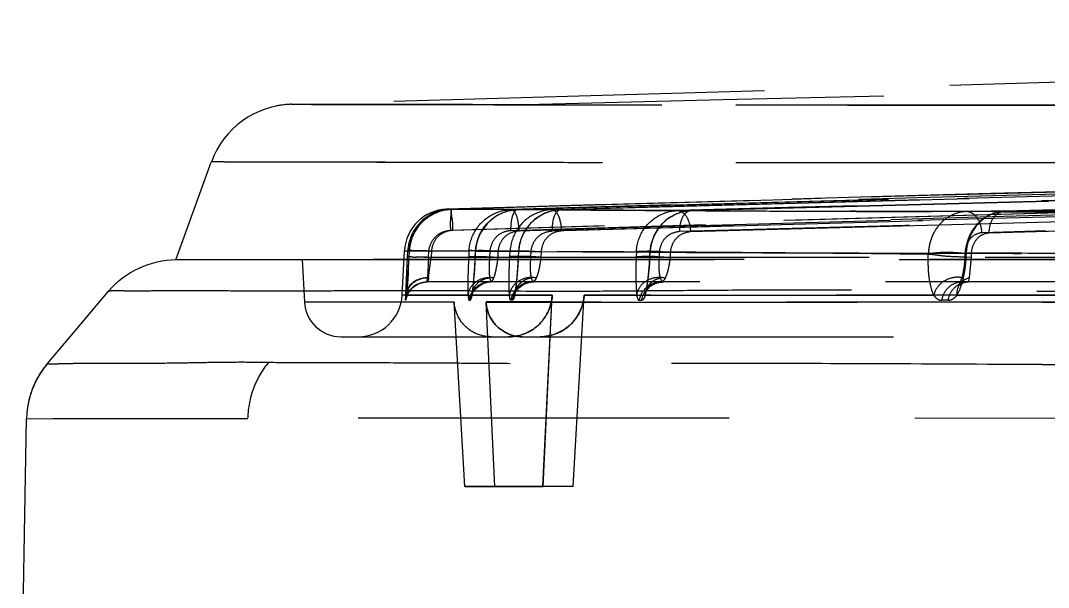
# Model space of a CAD drawing. Header units: millimetres. Extents: x 3819 to 4365, y -2661 to -1889.
# Drawn here: x 4147.308 to 4150.827, y -2173.6 to -2171.66 of the extents above; entities that cross this region are included whole.
import ezdxf

# ---------------------------------------------------------------- set-up
doc = ezdxf.new("R2010")
doc.units = ezdxf.units.MM
doc.header["$LTSCALE"] = 0.1
doc.linetypes.add('HIDDENX2', pattern=[19.05, 12.7, -6.35])
doc.layers.add('HIDDEN', color=8, linetype='HIDDENX2')

msp = doc.modelspace()

# ---------------------------------------------------------------- linework, layer by layer
at = {"layer": 'HIDDEN'}
for p, q in [((4148.7461, -2171.9477), (4148.2361, -2171.9466)), ((4148.8551, -2171.9478), (4148.7461, -2171.9477)), ((4148.9941, -2171.9481), (4148.8551, -2171.9478)), ((4147.8394, -2172.4783), (4147.9609, -2172.1446)), ((4151.4767, -2172.2284), (4148.7674, -2172.3055)), ((4150.8268, -2172.2786), (4149.6044, -2172.3104)), ((4149.6046, -2172.3103), (4150.827, -2172.2785)), ((4148.7675, -2172.3055), (4148.7634, -2172.3057)), ((4148.7674, -2172.3055), (4148.7659, -2172.3056)), ((4148.7675, -2172.3055), (4148.7784, -2172.3056)), ((4148.987, -2172.3068), (4148.7675, -2172.3055)), ((4148.7839, -2172.3056), (4149.1269, -2172.3076)), ((4149.5568, -2172.3101), (4149.0098, -2172.3069)), ((4148.6142, -2172.5999), (4148.6222, -2172.4476)), ((4148.6222, -2172.4476), (4148.6334, -2172.4476)), ((4148.6222, -2172.4482), (4148.8431, -2172.4482)), ((4148.6323, -2172.4688), (4148.6334, -2172.4477)), ((4148.6323, -2172.4688), (4148.6334, -2172.4477)), ((4148.6387, -2172.4477), (4148.6376, -2172.4688)), ((4148.9838, -2172.4477), (4148.6387, -2172.4497)), ((4148.705, -2172.4701), (4148.7054, -2172.4489)), ((4148.7145, -2172.449), (4148.7139, -2172.4701)), ((4148.8431, -2172.4489), (4148.8421, -2172.4688)), ((4148.8644, -2172.4687), (4148.8654, -2172.4489)), ((4148.8649, -2172.4688), (4148.8659, -2172.449)), ((4148.8656, -2172.449), (4148.9144, -2172.4503)), ((4148.8659, -2172.449), (4149.4163, -2172.4522)), ((4148.9144, -2172.4503), (4148.9137, -2172.4701)), ((4148.9427, -2172.4701), (4148.9431, -2172.4501)), ((4148.9828, -2172.4671), (4148.9838, -2172.4497)), ((4149.0129, -2172.4498), (4149.0118, -2172.4687)), ((4149.0131, -2172.4498), (4149.012, -2172.4688)), ((4149.0558, -2172.4511), (4149.0131, -2172.4498)), ((4149.0552, -2172.4701), (4149.0558, -2172.4511)), ((4149.0898, -2172.451), (4149.0894, -2172.4701)), ((4149.4163, -2172.4522), (4149.4156, -2172.4688)), ((4149.462, -2172.4687), (4149.4628, -2172.4524)), ((4149.4624, -2172.4688), (4149.4633, -2172.4525)), ((4149.4633, -2172.4525), (4149.4946, -2172.4538)), ((4149.5332, -2172.4535), (4149.4919, -2172.4507)), ((4149.4946, -2172.4538), (4149.4939, -2172.4701)), ((4149.5329, -2172.4701), (4149.5332, -2172.4535)), ((4150.5407, -2172.4578), (4150.5407, -2172.4701)), ((4150.5419, -2172.4561), (4150.5412, -2172.4687)), ((4150.5636, -2172.4575), (4150.5419, -2172.4561)), ((4150.5419, -2172.4561), (4150.5454, -2172.4562)), ((4150.5454, -2172.4562), (4150.5445, -2172.4688)), ((4150.5631, -2172.4701), (4150.5636, -2172.4575)), ((4147.8389, -2172.4782), (4148.8931, -2172.4782)), ((4147.8394, -2172.4782), (4148.2088, -2172.4782)), ((4147.8394, -2172.4782), (4148.2464, -2172.4782)), ((4148.2464, -2172.4782), (4148.4109, -2172.4782)), ((4148.2722, -2172.4779), (4148.2799, -2172.6236)), ((4148.4109, -2172.4782), (4150.9429, -2172.4782)), ((4195.5047, -2172.4781), (4148.4585, -2172.4781)), ((4148.6264, -2172.5999), (4148.6323, -2172.4688)), ((4148.6377, -2172.4663), (4148.6296, -2172.5999)), ((4148.705, -2172.4701), (4148.7009, -2172.5407)), ((4148.7048, -2172.5407), (4148.7139, -2172.4701)), ((4148.705, -2172.4701), (4166.5348, -2172.4701)), ((4148.7139, -2172.4701), (4170.6678, -2172.4701)), ((4148.8645, -2172.4688), (4148.9137, -2172.4701)), ((4148.9427, -2172.4702), (4169.3362, -2172.4702)), ((4149.012, -2172.4688), (4149.0552, -2172.4701)), ((4149.4939, -2172.4701), (4149.4624, -2172.4688)), ((4149.4897, -2172.4672), (4149.5329, -2172.4701)), ((4150.5406, -2172.4701), (4150.5346, -2172.5407)), ((4150.5445, -2172.4688), (4150.5412, -2172.4687)), ((4150.5412, -2172.4687), (4150.5631, -2172.4701)), ((4150.5566, -2172.5407), (4150.5631, -2172.4701)), ((4170.5888, -2172.5546), (4148.6996, -2172.5546)), ((4148.6997, -2172.5546), (4148.7003, -2172.5546)), ((4148.7003, -2172.5546), (4148.7009, -2172.5407)), ((4148.9174, -2172.5546), (4148.9194, -2172.5546)), ((4150.5346, -2172.5407), (4150.5322, -2172.5546)), ((4150.5537, -2172.5546), (4150.5566, -2172.5407)), ((4147.4704, -2172.7502), (4147.6105, -2172.5845)), ((4148.8395, -2172.5999), (4148.6142, -2172.5999)), ((4148.6264, -2172.5999), (4148.6142, -2172.5999)), ((4148.6256, -2172.6171), (4148.6264, -2172.5999)), ((4148.6296, -2172.5999), (4148.6265, -2172.6171)), ((4148.6296, -2172.5999), (4148.9817, -2172.5999)), ((4149.1274, -2172.5999), (4148.8538, -2172.5999)), ((4148.9997, -2172.5999), (4149.1282, -2172.5999)), ((4149.0963, -2173.2546), (4149.1279, -2172.5999)), ((4149.0966, -2173.2546), (4149.1282, -2172.5999)), ((4149.1998, -2173.2545), (4149.2374, -2172.5999)), ((4149.2, -2173.2546), (4149.2375, -2172.6)), ((4149.4179, -2172.5999), (4149.2372, -2172.5999)), ((4149.2377, -2172.6), (4150.4343, -2172.6001)), ((4153.2759, -2172.5999), (4149.4467, -2172.5999)), ((4150.5138, -2172.5999), (4155.4802, -2172.5999)), ((4150.8137, -2172.5859), (4150.9405, -2172.5863)), ((4148.2799, -2172.6236), (4148.7927, -2172.623)), ((4148.7927, -2172.6236), (4148.2799, -2172.6236)), ((4148.6265, -2172.6171), (4148.6256, -2172.6171)), ((4148.8286, -2173.2546), (4148.7927, -2172.6235)), ((4148.8286, -2173.2546), (4148.7927, -2172.6236)), ((4148.8427, -2172.6171), (4148.8464, -2172.6171)), ((4148.9317, -2173.2546), (4148.9015, -2172.6234)), ((4148.9317, -2173.2545), (4148.9015, -2172.6236)), ((4148.9016, -2172.6236), (4160.7251, -2172.6237)), ((4148.9912, -2172.6171), (4148.9864, -2172.6171)), ((4149.4265, -2172.6171), (4149.4343, -2172.6171)), ((4150.483, -2172.6171), (4150.4615, -2172.6171)), ((4148.4045, -2172.7421), (4148.9784, -2172.7421)), ((4149.0261, -2172.7421), (4160.7339, -2172.7421)), ((4147.3999, -2172.8337), (4147.4704, -2172.7502)), ((4147.3997, -2172.8339), (4147.4, -2172.8334)), ((4148.9846, -2172.8341), (4148.9737, -2172.834)), ((4147.3078, -2174.2052), (4147.3285, -2173.0226)), ((4147.3293, -2173.0048), (4147.3285, -2173.0226)), ((4147.3285, -2173.0226), (4147.4198, -2173.0222)), ((4147.3293, -2173.0048), (4147.3293, -2173.0046)), ((4147.4198, -2173.0222), (4148.0856, -2173.0222)), ((4153.5442, -2173.0221), (4148.0859, -2173.02)), ((4149.2, -2173.2546), (4148.8286, -2173.2546)), ((4148.8286, -2173.2546), (4149.0966, -2173.2546))]:
    msp.add_line(p, q, dxfattribs=at)
for points in [[(4151.7594, -2171.8457), (4148.2345, -2171.9466), (4148.2321, -2171.9467), (4148.2287, -2171.9469), (4148.2246, -2171.9471), (4148.2199, -2171.9474), (4148.2146, -2171.9479), (4148.2092, -2171.9485), (4148.2035, -2171.9492), (4148.1976, -2171.9501), (4148.1915, -2171.9512), (4148.1852, -2171.9524), (4148.1789, -2171.9537)], [(4168.1861, -2171.9697), (4165.6076, -2171.9962), (4162.893, -2172.0371), (4160.0424, -2172.0914), (4157.0557, -2172.1575), (4153.933, -2172.2329), (4150.6742, -2172.3141)], [(4166.4207, -2171.9748), (4163.4883, -2172.0017), (4160.5526, -2172.0398), (4157.6137, -2172.0893), (4154.6717, -2172.1501), (4151.7266, -2172.2222), (4148.7785, -2172.3056)], [(4166.4551, -2171.9746), (4163.5194, -2172.0015), (4160.5798, -2172.0397), (4157.6364, -2172.0892), (4154.6893, -2172.15), (4151.7384, -2172.2221), (4148.7839, -2172.3056)], [(4166.8198, -2171.9734), (4164.0354, -2171.9989), (4161.1774, -2172.036), (4158.2457, -2172.0851), (4155.2406, -2172.1465), (4152.1619, -2172.2203), (4149.0097, -2172.3069)], [(4167.0215, -2171.9728), (4164.3695, -2171.9971), (4161.5873, -2172.0332), (4158.6749, -2172.0818), (4155.6322, -2172.1436), (4152.4594, -2172.2188), (4149.1565, -2172.3077)], [(4167.5363, -2171.9713), (4165.0589, -2171.9947), (4162.4585, -2172.0297), (4159.7351, -2172.0761), (4156.8886, -2172.1336), (4153.9192, -2172.2016), (4150.8268, -2172.2786)], [(4148.7839, -2172.3056), (4148.7619, -2172.308), (4148.7404, -2172.3136), (4148.72, -2172.3225), (4148.7011, -2172.3342), (4148.6841, -2172.3485), (4148.6693, -2172.3652), (4148.6571, -2172.3839), (4148.6477, -2172.4041), (4148.6415, -2172.4256), (4148.6387, -2172.4477)], [(4148.7785, -2172.3056), (4148.7668, -2172.3064), (4148.7551, -2172.3082), (4148.7437, -2172.3109), (4148.7326, -2172.3145)], [(4149.0097, -2172.3069), (4148.9905, -2172.3088), (4148.9716, -2172.3133), (4148.9534, -2172.3203), (4148.936, -2172.3297), (4148.9198, -2172.3415), (4148.9052, -2172.3554), (4148.8923, -2172.3713), (4148.8817, -2172.3889), (4148.8735, -2172.408), (4148.868, -2172.4282), (4148.8654, -2172.4489)], [(4149.1565, -2172.3077), (4149.1369, -2172.3097), (4149.1178, -2172.3144), (4149.0995, -2172.3216), (4149.0822, -2172.3312), (4149.0662, -2172.343), (4149.0518, -2172.3569), (4149.0392, -2172.3727), (4149.0288, -2172.3902), (4149.0208, -2172.4091), (4149.0154, -2172.4291), (4149.0129, -2172.4498)], [(4149.6044, -2172.3104), (4149.5852, -2172.3123), (4149.5666, -2172.3169), (4149.5488, -2172.3239), (4149.532, -2172.3332), (4149.5163, -2172.3447), (4149.502, -2172.3584), (4149.4895, -2172.374), (4149.479, -2172.3915), (4149.4709, -2172.4107), (4149.4654, -2172.4312), (4149.4628, -2172.4524)], [(4150.6742, -2172.3141), (4150.6565, -2172.3159), (4150.6392, -2172.3204), (4150.6226, -2172.3273), (4150.6068, -2172.3366), (4150.5921, -2172.3482), (4150.5788, -2172.3619), (4150.567, -2172.3777), (4150.5571, -2172.3953), (4150.5495, -2172.4145), (4150.5443, -2172.435), (4150.5419, -2172.4561)], [(4148.6376, -2172.4688), (4148.6365, -2172.4886), (4148.6354, -2172.508), (4148.6343, -2172.5265), (4148.6333, -2172.5439), (4148.6323, -2172.56), (4148.6314, -2172.5746), (4148.6305, -2172.5874), (4148.6297, -2172.5982)], [(4148.8644, -2172.4687), (4148.8632, -2172.4893), (4148.8619, -2172.5091), (4148.8605, -2172.5276), (4148.8591, -2172.5445), (4148.8577, -2172.5597), (4148.8564, -2172.573), (4148.8551, -2172.5843), (4148.8539, -2172.5931)], [(4149.0118, -2172.4687), (4149.0108, -2172.487), (4149.0096, -2172.5047), (4149.0083, -2172.5213), (4149.007, -2172.5368), (4149.0056, -2172.5509), (4149.0042, -2172.5636), (4149.0029, -2172.5746), (4149.0016, -2172.5839), (4149.0004, -2172.5913)], [(4149.462, -2172.4687), (4149.4608, -2172.4875), (4149.4594, -2172.5056), (4149.4579, -2172.5222), (4149.4562, -2172.5374), (4149.4545, -2172.5508), (4149.4528, -2172.5625), (4149.4512, -2172.5723), (4149.4496, -2172.5804), (4149.4483, -2172.5863)], [(4150.5412, -2172.4687), (4150.5401, -2172.484), (4150.5384, -2172.4987), (4150.5363, -2172.5122), (4150.5339, -2172.5246), (4150.5313, -2172.5355), (4150.5286, -2172.545), (4150.526, -2172.5529), (4150.5236, -2172.5593), (4150.5215, -2172.5639), (4150.5201, -2172.5667)], [(4148.6297, -2172.5983), (4148.6295, -2172.6008), (4148.6293, -2172.603), (4148.6291, -2172.6049), (4148.6288, -2172.6065), (4148.6286, -2172.6078), (4148.6285, -2172.6087), (4148.6284, -2172.6094), (4148.6283, -2172.6097), (4148.6283, -2172.6096), (4148.6284, -2172.6091), (4148.6288, -2172.608), (4148.6293, -2172.6062), (4148.6302, -2172.6034), (4148.6317, -2172.5997), (4148.6336, -2172.5956), (4148.6361, -2172.591), (4148.6392, -2172.5864), (4148.6428, -2172.5816), (4148.6469, -2172.5771), (4148.6515, -2172.5728), (4148.6565, -2172.5688), (4148.6619, -2172.5652), (4148.6676, -2172.5621), (4148.6737, -2172.5595), (4148.68, -2172.5574), (4148.6866, -2172.5558), (4148.6933, -2172.5549)], [(4148.6725, -2172.5596), (4148.6791, -2172.5574), (4148.6859, -2172.5558), (4148.6928, -2172.5549), (4148.6997, -2172.5546)], [(4148.6933, -2172.5549), (4148.6968, -2172.5546), (4148.7003, -2172.5546)], [(4148.8539, -2172.5932), (4148.8534, -2172.5963), (4148.853, -2172.5984), (4148.8527, -2172.5995), (4148.8528, -2172.5993), (4148.8533, -2172.5979), (4148.8544, -2172.5951), (4148.8566, -2172.5909), (4148.8599, -2172.5857), (4148.8642, -2172.5801), (4148.8696, -2172.5746), (4148.8756, -2172.5695), (4148.8824, -2172.5649), (4148.8898, -2172.5611), (4148.8982, -2172.5579), (4148.9073, -2172.5557), (4148.9174, -2172.5546)], [(4149.0004, -2172.5913), (4148.9999, -2172.594), (4148.9995, -2172.5957), (4148.9993, -2172.5964), (4148.9994, -2172.5961), (4149.0001, -2172.5944), (4149.0015, -2172.5916), (4149.004, -2172.5872), (4149.0078, -2172.5818), (4149.0129, -2172.5761), (4149.0192, -2172.5704), (4149.0266, -2172.5653), (4149.0348, -2172.561), (4149.0441, -2172.5576), (4149.0542, -2172.5554), (4149.0651, -2172.5546)], [(4149.4483, -2172.5863), (4149.4477, -2172.5884), (4149.4474, -2172.5894), (4149.4475, -2172.5891), (4149.4482, -2172.5878), (4149.4497, -2172.5851), (4149.4522, -2172.5813), (4149.4561, -2172.5767), (4149.4614, -2172.5715), (4149.4681, -2172.5665), (4149.476, -2172.5619), (4149.4853, -2172.5582), (4149.4956, -2172.5556), (4149.5071, -2172.5546)], [(4150.52, -2172.5668), (4150.5196, -2172.5675), (4150.5205, -2172.5664), (4150.5232, -2172.5641), (4150.528, -2172.561), (4150.5347, -2172.5579), (4150.5434, -2172.5555), (4150.5533, -2172.5546)]]:
    msp.add_lwpolyline(points, dxfattribs=at)
for centre, radius, start, end in [((4148.243, -2172.2465), 0.3, 91.745, 160.0405), ((4172.0666, -2943.8379), 771.8113, 90.4170255, 91.7289886), ((4172.047, -2942.2396), 770.2129, 90.4180088, 91.7305396), ((4148.772, -2172.4555), 0.15, 91.7492, 177.1072), ((4148.6996, -2172.6296), 0.075, 89.8809, 170.4088), ((4148.7004, -2172.6296), 0.075, 90.123, 170.4089), ((4148.1126, -2135.716), 36.8692, 270.26049, 270.46765), ((4148.4644, -2172.5921), 0.15, 269.9246, 356.9829), ((4148.4047, -2172.6171), 0.125, 182.9805, 269.9061), ((4147.6287, -2173.0282), 0.3003, 139.6921, 159.3478), ((4147.6287, -2173.028), 0.3003, 139.6005, 159.2118), ((4151.1198, -2074.8908), 97.9467, 269.816426, 269.988306), ((4147.6293, -2173.0281), 0.3009, 165.8803, 172.4397), ((4147.6295, -2173.0281), 0.301, 159.2529, 172.2665), ((4147.6282, -2173.0279), 0.2997, 159.3608, 165.8678), ((4147.6294, -2173.028), 0.301, 172.2792, 175.5402), ((4147.6294, -2173.0282), 0.301, 172.4366, 175.5426)]:
    msp.add_arc(centre, radius, start, end, dxfattribs=at)
for points, knots in [([(4148.9939, -2171.9481), (4152.8245, -2171.8522), (4160.4868, -2171.7082), (4171.9822, -2171.6362), (4183.4775, -2171.7082), (4191.1398, -2171.8522), (4194.9704, -2171.9482)], [0, 0, 0, 0, 0.25, 0.5, 0.75, 1, 1, 1, 1]), ([(4148.2339, -2171.9467), (4148.2345, -2171.9467), (4148.237, -2171.9467), (4148.2426, -2171.9467), (4148.2518, -2171.9467), (4148.2716, -2171.9467), (4148.3055, -2171.9468), (4148.3845, -2171.9469), (4148.52, -2171.9472), (4148.6799, -2171.9475), (4148.8371, -2171.9478), (4148.9784, -2171.948), (4149.1434, -2171.9484), (4149.3463, -2171.9487), (4149.6089, -2171.949), (4149.8759, -2171.9493), (4150.1381, -2171.9495), (4150.3788, -2171.9496), (4150.6535, -2171.9497), (4151.0952, -2171.9499), (4151.7477, -2171.9501), (4152.6447, -2171.9502), (4153.6852, -2171.9502), (4154.8514, -2171.95), (4156.119, -2171.9498), (4157.9414, -2171.9496), (4159.8238, -2171.9493), (4161.7505, -2171.949), (4163.2285, -2171.9488), (4164.7182, -2171.9487), (4166.2168, -2171.9488), (4167.7232, -2171.9493), (4169.1877, -2171.95), (4170.6079, -2171.9509), (4171.5234, -2171.9513), (4171.9815, -2171.9514)], [0, 0, 0, 0, 0.000078, 0.000312, 0.000702, 0.001247, 0.002806, 0.004989, 0.011227, 0.019924, 0.025187, 0.031083, 0.037783, 0.046023, 0.056721, 0.070956, 0.07975, 0.089844, 0.10137, 0.114443, 0.145647, 0.183798, 0.227763, 0.277088, 0.331133, 0.387887, 0.507311, 0.568943, 0.631279, 0.694023, 0.75713, 0.820596, 0.884336, 0.942135, 1, 1, 1, 1]), ([(4171.9817, -2171.9504), (4171.8321, -2171.9504), (4171.5333, -2171.9504), (4171.0842, -2171.9502), (4170.6345, -2171.95), (4170.1874, -2171.9497), (4169.7472, -2171.9495), (4169.3116, -2171.9494), (4168.8705, -2171.9492), (4168.4096, -2171.9491), (4167.9145, -2171.9489), (4167.3709, -2171.9488), (4166.7653, -2171.9488), (4166.0854, -2171.9487), (4165.3203, -2171.9487), (4164.4602, -2171.9487), (4163.4977, -2171.9487), (4162.4218, -2171.9488), (4161.2203, -2171.9491), (4159.9073, -2171.9493), (4158.5615, -2171.9494), (4157.2859, -2171.9497), (4156.1528, -2171.9499), (4155.1631, -2171.95), (4154.2881, -2171.9501), (4153.5036, -2171.9501), (4152.7976, -2171.9501), (4152.1634, -2171.9501), (4151.5932, -2171.95), (4151.0779, -2171.9499), (4150.6102, -2171.9497), (4150.1889, -2171.9495), (4149.8181, -2171.9493), (4149.5002, -2171.9489), (4149.2319, -2171.9485), (4149.0685, -2171.9483), (4148.9939, -2171.9481)], [0, 0, 0, 0, 0.019536, 0.038982, 0.058621, 0.078223, 0.09732, 0.11608, 0.135062, 0.154893, 0.176221, 0.199673, 0.22584, 0.25526, 0.288397, 0.325695, 0.367502, 0.413999, 0.466116, 0.524291, 0.585359, 0.641741, 0.690769, 0.733236, 0.770895, 0.804967, 0.835605, 0.86304, 0.887734, 0.910011, 0.930285, 0.948779, 0.964986, 0.978676, 0.99027, 1, 1, 1, 1]), ([(4168.1863, -2171.9697), (4167.4844, -2171.975), (4166.0806, -2171.9887), (4164.034, -2172.0164), (4162.0466, -2172.0498), (4160.1774, -2172.0865), (4158.3678, -2172.126), (4156.6763, -2172.1654), (4155.0442, -2172.205), (4153.529, -2172.2427), (4152.0727, -2172.2792), (4151.1406, -2172.3024), (4150.6747, -2172.314)], [0, 0, 0, 0, 0.120226, 0.240446, 0.350569, 0.460687, 0.560657, 0.660585, 0.75049, 0.840289, 0.920178, 1, 1, 1, 1]), ([(4148.7784, -2172.3056), (4150.7426, -2172.2463), (4154.6671, -2172.1427), (4160.548, -2172.0324), (4164.4646, -2171.989), (4166.4207, -2171.9748)], [0, 0, 0, 0, 0.334098, 0.667429, 1, 1, 1, 1]), ([(4166.4551, -2171.9746), (4164.4967, -2171.9888), (4160.5745, -2172.0322), (4154.6839, -2172.1426), (4150.7522, -2172.2462), (4148.7839, -2172.3056)], [0, 0, 0, 0, 0.332429, 0.665762, 1, 1, 1, 1]), ([(4166.6848, -2171.9739), (4164.606, -2171.9891), (4160.5605, -2172.036), (4154.6611, -2172.1515), (4150.8409, -2172.2525), (4148.987, -2172.3068)], [0, 0, 0, 0, 0.352331, 0.685663, 1, 1, 1, 1]), ([(4149.0098, -2172.3069), (4150.8727, -2172.2526), (4154.7144, -2172.1515), (4160.6512, -2172.0356), (4164.7251, -2171.9886), (4166.8199, -2171.9734)], [0, 0, 0, 0, 0.313872, 0.647204, 1, 1, 1, 1]), ([(4149.1269, -2172.3076), (4150.9577, -2172.2551), (4154.7581, -2172.1551), (4160.6674, -2172.0372), (4164.746, -2171.9888), (4166.8547, -2171.9733)], [0, 0, 0, 0, 0.309886, 0.643216, 1, 1, 1, 1]), ([(4167.0216, -2171.9728), (4164.8934, -2171.9882), (4160.7801, -2172.0367), (4154.8251, -2172.1551), (4150.9984, -2172.2554), (4149.1566, -2172.3078)], [0, 0, 0, 0, 0.357311, 0.690642, 1, 1, 1, 1]), ([(4167.3099, -2171.9719), (4165.1439, -2171.9882), (4161.0053, -2172.0408), (4155.0877, -2172.1656), (4151.3361, -2172.263), (4149.5568, -2172.3101)], [0, 0, 0, 0, 0.365951, 0.699282, 1, 1, 1, 1]), ([(4150.545, -2172.3138), (4151.0107, -2172.3022), (4151.9426, -2172.2788), (4153.3959, -2172.2422), (4154.9058, -2172.2045), (4156.5278, -2172.1649), (4158.2068, -2172.1256), (4159.999, -2172.0865), (4161.8484, -2172.0501), (4163.8113, -2172.0169), (4165.8308, -2171.9894), (4167.2149, -2171.9758), (4167.907, -2171.9703)], [0, 0, 0, 0, 0.08048, 0.161025, 0.251157, 0.341392, 0.441323, 0.541288, 0.651081, 0.760873, 0.880434, 1, 1, 1, 1]), ([(4166.7949, -2172.0456), (4164.8159, -2172.061), (4160.8579, -2172.1062), (4154.9212, -2172.2174), (4150.9639, -2172.3204), (4148.9853, -2172.3791)], [0, 0, 0, 0, 0.333299, 0.666632, 1, 1, 1, 1]), ([(4149.0152, -2172.3791), (4150.9808, -2172.3216), (4154.9123, -2172.2172), (4160.8108, -2172.1074), (4164.7437, -2172.0606), (4166.7103, -2172.0462)], [0, 0, 0, 0, 0.33331, 0.666643, 1, 1, 1, 1]), ([(4149.1274, -2172.3801), (4151.1118, -2172.3237), (4155.0807, -2172.2183), (4161.0348, -2172.1088), (4165.0043, -2172.0595), (4166.989, -2172.0451)], [0, 0, 0, 0, 0.333376, 0.666709, 1, 1, 1, 1]), ([(4166.887, -2172.0455), (4164.9169, -2172.0617), (4160.9771, -2172.1081), (4155.0682, -2172.2195), (4151.1297, -2172.3217), (4149.1608, -2172.3798)], [0, 0, 0, 0, 0.333361, 0.666693, 1, 1, 1, 1]), ([(4167.4936, -2172.0433), (4165.5728, -2172.0586), (4161.6594, -2172.1054), (4155.6826, -2172.2273), (4151.6268, -2172.3266), (4149.5631, -2172.3823)], [0, 0, 0, 0, 0.321332, 0.654668, 1, 1, 1, 1]), ([(4149.6018, -2172.3821), (4151.6442, -2172.3264), (4155.659, -2172.2273), (4161.5762, -2172.1061), (4165.4511, -2172.0593), (4167.3535, -2172.044)], [0, 0, 0, 0, 0.34523, 0.678556, 1, 1, 1, 1]), ([(4167.9607, -2172.0424), (4166.0954, -2172.0592), (4162.3009, -2172.1083), (4156.5141, -2172.2378), (4152.5924, -2172.3333), (4150.5996, -2172.3859)], [0, 0, 0, 0, 0.322266, 0.655589, 1, 1, 1, 1]), ([(4150.6228, -2172.3862), (4152.6336, -2172.3333), (4156.5901, -2172.2374), (4162.4267, -2172.1074), (4166.253, -2172.0584), (4168.1334, -2172.0418)], [0, 0, 0, 0, 0.344551, 0.677897, 1, 1, 1, 1]), ([(4160.7307, -2172.1466), (4160.5543, -2172.1467), (4159.4208, -2172.1469), (4157.8308, -2172.1471), (4155.9811, -2172.1473), (4154.3333, -2172.1477), (4152.8332, -2172.1478), (4151.5166, -2172.1476), (4150.8496, -2172.1475), (4150.3986, -2172.1473), (4150.119, -2172.1471), (4149.8744, -2172.147), (4149.6088, -2172.1468), (4149.3391, -2172.1466), (4149.0744, -2172.1462), (4148.8705, -2172.1459), (4148.7053, -2172.1455), (4148.5639, -2172.1453), (4148.4068, -2172.145), (4148.247, -2172.1447), (4148.1116, -2172.1444), (4148.0326, -2172.1442), (4147.9987, -2172.1442), (4147.979, -2172.1441), (4147.9697, -2172.1441), (4147.9642, -2172.1441), (4147.9617, -2172.1441), (4147.9611, -2172.1441)], [0, 0, 0, 0, 0.041433, 0.266299, 0.373546, 0.475987, 0.653428, 0.725969, 0.785302, 0.810109, 0.831931, 0.850995, 0.867566, 0.894325, 0.914364, 0.929748, 0.942222, 0.953184, 0.962963, 0.979128, 0.990725, 0.994785, 0.997682, 0.998696, 0.99942, 0.999854, 1, 1, 1, 1]), ([(4171.9819, -2172.1477), (4171.5207, -2172.1477), (4170.5981, -2172.1473), (4169.1672, -2172.1464), (4167.6914, -2172.1461), (4166.1732, -2172.146), (4164.6619, -2172.1461), (4163.1582, -2172.1462), (4161.6655, -2172.1464), (4159.72, -2172.1467), (4157.8169, -2172.147), (4155.9706, -2172.1473), (4154.68, -2172.1475), (4153.49, -2172.1476), (4152.575, -2172.1476), (4151.9109, -2172.1476), (4151.3502, -2172.1475), (4150.7521, -2172.1474), (4150.15, -2172.1471), (4149.6857, -2172.1468), (4149.3336, -2172.1465), (4149.0674, -2172.1461), (4148.8622, -2172.1458), (4148.696, -2172.1455), (4148.5538, -2172.1452), (4148.4282, -2172.1449), (4148.3175, -2172.1447), (4148.2218, -2172.1445), (4148.1414, -2172.1444), (4148.0844, -2172.1443), (4148.047, -2172.1442), (4148.025, -2172.1441), (4148.0065, -2172.1441), (4147.9913, -2172.144), (4147.9807, -2172.144), (4147.9739, -2172.144), (4147.9699, -2172.144), (4147.9667, -2172.144), (4147.9642, -2172.144), (4147.9625, -2172.144), (4147.9616, -2172.144), (4147.9613, -2172.144)], [0, 0, 0, 0, 0.057607, 0.115228, 0.178703, 0.241924, 0.304839, 0.367458, 0.429728, 0.491263, 0.61044, 0.667409, 0.721845, 0.771629, 0.816039, 0.836117, 0.854566, 0.886075, 0.910809, 0.929771, 0.94406, 0.954784, 0.963015, 0.969685, 0.975546, 0.98077, 0.985379, 0.989366, 0.992719, 0.995425, 0.996484, 0.997396, 0.998166, 0.998796, 0.999291, 0.999489, 0.999655, 0.999788, 0.99989, 0.99996, 1, 1, 1, 1]), ([(4148.7785, -2172.3056), (4148.754, -2172.3063), (4148.7048, -2172.3209), (4148.6503, -2172.3741), (4148.6347, -2172.4231), (4148.6334, -2172.4477)], [0, 0, 0, 0, 0.333826, 0.665004, 1, 1, 1, 1]), ([(4148.6387, -2172.4477), (4148.64, -2172.4231), (4148.6557, -2172.3739), (4148.7104, -2172.3208), (4148.7596, -2172.3063), (4148.7839, -2172.3056)], [0, 0, 0, 0, 0.335478, 0.66899, 1, 1, 1, 1]), ([(4148.7785, -2172.3056), (4148.7819, -2172.3055), (4148.7818, -2172.3243), (4148.7865, -2172.3429), (4148.7869, -2172.3658), (4148.7873, -2172.3779)], [0, 0, 0, 0, 0.14072, 0.502851, 1, 1, 1, 1]), ([(4148.7839, -2172.3056), (4148.7805, -2172.3057), (4148.7818, -2172.3244), (4148.7782, -2172.3431), (4148.7792, -2172.3659), (4148.7796, -2172.378)], [0, 0, 0, 0, 0.14135, 0.502247, 1, 1, 1, 1]), ([(4148.8431, -2172.4489), (4148.8443, -2172.4242), (4148.8597, -2172.375), (4148.914, -2172.322), (4148.9628, -2172.3075), (4148.987, -2172.3068)], [0, 0, 0, 0, 0.337435, 0.669841, 1, 1, 1, 1]), ([(4148.8656, -2172.449), (4148.8668, -2172.4247), (4148.8817, -2172.3758), (4148.9356, -2172.322), (4148.9851, -2172.3076), (4149.0098, -2172.3069)], [0, 0, 0, 0, 0.331807, 0.664162, 1, 1, 1, 1]), ([(4149.1269, -2172.3076), (4149.1026, -2172.3083), (4149.0536, -2172.3231), (4148.9998, -2172.3764), (4148.985, -2172.4253), (4148.9837, -2172.4497)], [0, 0, 0, 0, 0.333042, 0.666255, 1, 1, 1, 1]), ([(4149.0098, -2172.3069), (4149.0044, -2172.307), (4148.9931, -2172.3203), (4148.9873, -2172.3454), (4148.9854, -2172.367), (4148.9855, -2172.3791)], [0, 0, 0, 0, 0.19973, 0.546861, 1, 1, 1, 1]), ([(4149.0151, -2172.3791), (4149.0146, -2172.3668), (4149.0115, -2172.3448), (4149.0043, -2172.3196), (4148.9923, -2172.3066), (4148.987, -2172.3068)], [0, 0, 0, 0, 0.455977, 0.80281, 1, 1, 1, 1]), ([(4149.1567, -2172.3077), (4149.1325, -2172.3084), (4149.0831, -2172.3226), (4149.0292, -2172.3764), (4149.0143, -2172.4255), (4149.013, -2172.4498)], [0, 0, 0, 0, 0.330731, 0.667368, 1, 1, 1, 1]), ([(4149.1606, -2172.3798), (4149.1601, -2172.3677), (4149.1568, -2172.346), (4149.1476, -2172.3197), (4149.1334, -2172.3074), (4149.1269, -2172.3076)], [0, 0, 0, 0, 0.43062, 0.770148, 1, 1, 1, 1]), ([(4149.1566, -2172.3077), (4149.1505, -2172.3079), (4149.137, -2172.3199), (4149.1289, -2172.3463), (4149.1272, -2172.3681), (4149.1276, -2172.3802)], [0, 0, 0, 0, 0.221124, 0.562204, 1, 1, 1, 1]), ([(4149.1567, -2172.3077), (4149.189, -2172.3079), (4149.2571, -2172.3083), (4149.366, -2172.309), (4149.4889, -2172.3097), (4149.6299, -2172.3105), (4149.7969, -2172.3114), (4149.9999, -2172.3123), (4150.1981, -2172.313), (4150.385, -2172.3135), (4150.4897, -2172.3137), (4150.5451, -2172.3138)], [0, 0, 0, 0, 0.069785, 0.147062, 0.235309, 0.335321, 0.451742, 0.596301, 0.773802, 0.880168, 1, 1, 1, 1]), ([(4149.416, -2172.4522), (4149.4172, -2172.4274), (4149.4316, -2172.3782), (4149.4852, -2172.3254), (4149.5331, -2172.3107), (4149.5568, -2172.3101)], [0, 0, 0, 0, 0.342655, 0.672548, 1, 1, 1, 1]), ([(4149.4633, -2172.4525), (4149.4645, -2172.4286), (4149.4792, -2172.3805), (4149.5308, -2172.3256), (4149.5802, -2172.3109), (4149.6046, -2172.3103)], [0, 0, 0, 0, 0.329281, 0.663642, 1, 1, 1, 1]), ([(4149.5568, -2172.3101), (4149.5645, -2172.3099), (4149.5818, -2172.319), (4149.5967, -2172.3464), (4149.6011, -2172.3692), (4149.6016, -2172.3821)], [0, 0, 0, 0, 0.24983, 0.577038, 1, 1, 1, 1]), ([(4149.6046, -2172.3103), (4149.5968, -2172.3105), (4149.5797, -2172.3204), (4149.5666, -2172.348), (4149.5634, -2172.3702), (4149.5633, -2172.3823)], [0, 0, 0, 0, 0.259004, 0.592803, 1, 1, 1, 1]), ([(4153.3238, -2172.316), (4153.1767, -2172.316), (4152.8928, -2172.316), (4152.4753, -2172.3158), (4152.0839, -2172.3157), (4151.6259, -2172.3154), (4151.2171, -2172.315), (4150.8545, -2172.3145), (4150.5727, -2172.3139), (4150.2829, -2172.3132), (4150.031, -2172.3124), (4149.8694, -2172.3117), (4149.7719, -2172.3113), (4149.6851, -2172.3108), (4149.6305, -2172.3105), (4149.6046, -2172.3103)], [0, 0, 0, 0, 0.11862, 0.228981, 0.33683, 0.434337, 0.598394, 0.666618, 0.726803, 0.82566, 0.900435, 0.930008, 0.955992, 0.979089, 1, 1, 1, 1]), ([(4150.545, -2172.3138), (4150.5278, -2172.3142), (4150.4934, -2172.3235), (4150.4513, -2172.3565), (4150.4228, -2172.4038), (4150.4162, -2172.441), (4150.4158, -2172.4598)], [0, 0, 0, 0, 0.24165, 0.481712, 0.735457, 1, 1, 1, 1]), ([(4150.5994, -2172.3859), (4150.5989, -2172.3737), (4150.594, -2172.3507), (4150.5754, -2172.3225), (4150.5547, -2172.3137), (4150.545, -2172.3138)], [0, 0, 0, 0, 0.374702, 0.703471, 1, 1, 1, 1]), ([(4150.6747, -2172.3141), (4150.6527, -2172.3146), (4150.6066, -2172.3298), (4150.5593, -2172.3845), (4150.5466, -2172.4322), (4150.5454, -2172.4562)], [0, 0, 0, 0, 0.316573, 0.654802, 1, 1, 1, 1]), ([(4150.6747, -2172.3141), (4150.6657, -2172.3142), (4150.6462, -2172.3223), (4150.6277, -2172.3501), (4150.6232, -2172.3735), (4150.623, -2172.3862)], [0, 0, 0, 0, 0.279153, 0.603544, 1, 1, 1, 1]), ([(4150.6747, -2172.314), (4150.9481, -2172.3147), (4151.5754, -2172.3154), (4152.6728, -2172.316), (4154.0066, -2172.3161), (4154.9866, -2172.3158), (4155.4965, -2172.3156)], [0, 0, 0, 0, 0.170114, 0.390298, 0.682754, 1, 1, 1, 1]), ([(4148.7052, -2172.4498), (4148.7073, -2172.4369), (4148.7152, -2172.4122), (4148.743, -2172.385), (4148.7674, -2172.3787), (4148.7795, -2172.378)], [0, 0, 0, 0, 0.350663, 0.67397, 1, 1, 1, 1]), ([(4148.7873, -2172.3779), (4148.775, -2172.3788), (4148.7505, -2172.3852), (4148.7225, -2172.4125), (4148.7157, -2172.4376), (4148.7142, -2172.4505)], [0, 0, 0, 0, 0.331102, 0.650322, 1, 1, 1, 1]), ([(4148.9853, -2172.3791), (4148.9732, -2172.3802), (4148.949, -2172.3869), (4148.922, -2172.4142), (4148.9154, -2172.4388), (4148.914, -2172.4515)], [0, 0, 0, 0, 0.332358, 0.653863, 1, 1, 1, 1]), ([(4148.9429, -2172.4518), (4148.9443, -2172.4389), (4148.9509, -2172.414), (4148.9784, -2172.3863), (4149.0029, -2172.38), (4149.0152, -2172.3791)], [0, 0, 0, 0, 0.348904, 0.667502, 1, 1, 1, 1]), ([(4149.0554, -2172.4522), (4149.0568, -2172.4395), (4149.0635, -2172.4148), (4149.0907, -2172.3872), (4149.1151, -2172.3809), (4149.1274, -2172.3801)], [0, 0, 0, 0, 0.345869, 0.667872, 1, 1, 1, 1]), ([(4149.1608, -2172.3798), (4149.1486, -2172.3808), (4149.1244, -2172.3873), (4149.0974, -2172.415), (4149.0909, -2172.4398), (4149.0896, -2172.4526)], [0, 0, 0, 0, 0.330373, 0.650888, 1, 1, 1, 1]), ([(4149.5631, -2172.3823), (4149.5511, -2172.3835), (4149.5272, -2172.3904), (4149.5016, -2172.4182), (4149.4953, -2172.4423), (4149.4942, -2172.4546)], [0, 0, 0, 0, 0.332895, 0.658162, 1, 1, 1, 1]), ([(4149.5331, -2172.4551), (4149.5341, -2172.4426), (4149.5402, -2172.4183), (4149.5658, -2172.3901), (4149.5897, -2172.3833), (4149.6018, -2172.3821)], [0, 0, 0, 0, 0.344915, 0.665923, 1, 1, 1, 1]), ([(4150.5996, -2172.3859), (4150.5891, -2172.387), (4150.5675, -2172.3944), (4150.5463, -2172.4228), (4150.5415, -2172.4462), (4150.5408, -2172.4585)], [0, 0, 0, 0, 0.311923, 0.636676, 1, 1, 1, 1]), ([(4150.5633, -2172.4582), (4150.5643, -2172.446), (4150.5696, -2172.4227), (4150.591, -2172.3947), (4150.6124, -2172.3873), (4150.6228, -2172.3862)], [0, 0, 0, 0, 0.364328, 0.689681, 1, 1, 1, 1]), ([(4148.6334, -2172.4477), (4148.6344, -2172.4442), (4148.6537, -2172.45), (4148.6756, -2172.4453), (4148.7009, -2172.4482), (4148.7145, -2172.449)], [0, 0, 0, 0, 0.133609, 0.495829, 1, 1, 1, 1]), ([(4148.7054, -2172.4489), (4148.6943, -2172.4484), (4148.6721, -2172.446), (4148.6579, -2172.4499), (4148.6377, -2172.4449), (4148.6387, -2172.4477)], [0, 0, 0, 0, 0.502236, 0.867162, 1, 1, 1, 1]), ([(4148.9431, -2172.4501), (4148.9321, -2172.4494), (4148.9107, -2172.4484), (4148.8804, -2172.4465), (4148.8593, -2172.4487), (4148.8457, -2172.4464), (4148.8431, -2172.4489)], [0, 0, 0, 0, 0.329281, 0.645763, 0.892226, 1, 1, 1, 1]), ([(4148.9837, -2172.4497), (4148.9865, -2172.4475), (4148.9993, -2172.4489), (4149.0214, -2172.4471), (4149.0538, -2172.4489), (4149.0775, -2172.45), (4149.0898, -2172.451)], [0, 0, 0, 0, 0.098535, 0.326202, 0.652256, 1, 1, 1, 1]), ([(4150.4158, -2172.4598), (4150.2416, -2172.4581), (4149.9453, -2172.4552), (4149.557, -2172.4526), (4149.2636, -2172.4516), (4149.0923, -2172.4505), (4149.0131, -2172.4498)], [0, 0, 0, 0, 0.372534, 0.633603, 0.830444, 1, 1, 1, 1]), ([(4149.4919, -2172.4507), (4149.4799, -2172.4501), (4149.4587, -2172.449), (4149.4341, -2172.4507), (4149.4197, -2172.4498), (4149.416, -2172.4522)], [0, 0, 0, 0, 0.471312, 0.82725, 1, 1, 1, 1]), ([(4149.4633, -2172.4525), (4149.489, -2172.4526), (4149.5431, -2172.4529), (4149.6291, -2172.4534), (4149.7258, -2172.4538), (4149.8872, -2172.4545), (4150.1401, -2172.4553), (4150.4319, -2172.456), (4150.716, -2172.4566), (4151.0825, -2172.4571), (4151.496, -2172.4575), (4151.9596, -2172.4578), (4152.3579, -2172.458), (4152.785, -2172.4581), (4153.0767, -2172.4581), (4153.2279, -2172.4582)], [0, 0, 0, 0, 0.020484, 0.043111, 0.068558, 0.097502, 0.171748, 0.270099, 0.330072, 0.398146, 0.562109, 0.659633, 0.767517, 0.879511, 1, 1, 1, 1]), ([(4150.4343, -2172.6001), (4150.4291, -2172.5883), (4150.4211, -2172.5613), (4150.4153, -2172.5141), (4150.4153, -2172.4794), (4150.4158, -2172.4598)], [0, 0, 0, 0, 0.270757, 0.588032, 1, 1, 1, 1]), ([(4150.5407, -2172.4578), (4150.5299, -2172.4562), (4150.5065, -2172.4544), (4150.4718, -2172.4526), (4150.4412, -2172.4555), (4150.4226, -2172.4572), (4150.4159, -2172.4598)], [0, 0, 0, 0, 0.262519, 0.559788, 0.829065, 1, 1, 1, 1]), ([(4150.5407, -2172.4701), (4150.5296, -2172.4696), (4150.5059, -2172.4681), (4150.4707, -2172.4674), (4150.4404, -2172.462), (4150.4226, -2172.4603), (4150.4159, -2172.4598)], [0, 0, 0, 0, 0.264645, 0.569921, 0.840361, 1, 1, 1, 1]), ([(4155.4212, -2172.4577), (4155.1391, -2172.4578), (4154.5953, -2172.458), (4153.8054, -2172.4581), (4153.0745, -2172.4581), (4152.5033, -2172.458), (4152.0835, -2172.4578), (4151.7192, -2172.4576), (4151.3219, -2172.4573), (4150.9062, -2172.4568), (4150.6583, -2172.4564), (4150.5454, -2172.4562)], [0, 0, 0, 0, 0.173573, 0.334591, 0.486005, 0.623291, 0.686038, 0.744267, 0.847453, 0.930514, 1, 1, 1, 1]), ([(4148.6323, -2172.4688), (4148.6336, -2172.4653), (4148.6522, -2172.471), (4148.6748, -2172.4664), (4148.7, -2172.4693), (4148.7139, -2172.4701)], [0, 0, 0, 0, 0.135533, 0.488316, 1, 1, 1, 1]), ([(4148.6376, -2172.4688), (4148.6366, -2172.4662), (4148.6562, -2172.4709), (4148.6705, -2172.467), (4148.6933, -2172.4695), (4148.705, -2172.4701)], [0, 0, 0, 0, 0.122389, 0.47803, 1, 1, 1, 1]), ([(4148.842, -2172.4688), (4148.8412, -2172.4856), (4148.8399, -2172.5175), (4148.839, -2172.5612), (4148.8391, -2172.5882), (4148.8395, -2172.5999)], [0, 0, 0, 0, 0.384724, 0.730953, 1, 1, 1, 1]), ([(4148.8421, -2172.4688), (4148.8443, -2172.4666), (4148.8566, -2172.4685), (4148.8767, -2172.4664), (4148.9078, -2172.4683), (4148.9306, -2172.4693), (4148.9427, -2172.4701)], [0, 0, 0, 0, 0.092513, 0.315244, 0.640593, 1, 1, 1, 1]), ([(4148.8538, -2172.5999), (4148.8554, -2172.5883), (4148.8584, -2172.5615), (4148.862, -2172.5178), (4148.864, -2172.4857), (4148.8649, -2172.4688)], [0, 0, 0, 0, 0.267464, 0.614621, 1, 1, 1, 1]), ([(4148.9138, -2172.4701), (4148.9129, -2172.4792), (4148.9117, -2172.4962), (4148.9118, -2172.5198), (4148.913, -2172.5343), (4148.9143, -2172.5407)], [0, 0, 0, 0, 0.385777, 0.723359, 1, 1, 1, 1]), ([(4148.9281, -2172.5407), (4148.9307, -2172.5346), (4148.9345, -2172.52), (4148.9392, -2172.4964), (4148.9416, -2172.4792), (4148.9427, -2172.4702)], [0, 0, 0, 0, 0.276893, 0.622969, 1, 1, 1, 1]), ([(4148.9817, -2172.5999), (4148.9809, -2172.5881), (4148.9803, -2172.561), (4148.9808, -2172.5167), (4148.982, -2172.4843), (4148.9828, -2172.4671)], [0, 0, 0, 0, 0.267562, 0.610726, 1, 1, 1, 1]), ([(4149.0894, -2172.4701), (4149.0781, -2172.4693), (4149.0557, -2172.4681), (4149.0237, -2172.4662), (4149.0007, -2172.4683), (4148.9859, -2172.4662), (4148.9828, -2172.4688)], [0, 0, 0, 0, 0.318246, 0.633111, 0.885477, 1, 1, 1, 1]), ([(4149.012, -2172.4688), (4149.0111, -2172.4852), (4149.0091, -2172.5168), (4149.0052, -2172.5605), (4149.0017, -2172.5878), (4148.9997, -2172.5999)], [0, 0, 0, 0, 0.374918, 0.720481, 1, 1, 1, 1]), ([(4149.0572, -2172.5407), (4149.0556, -2172.5342), (4149.0538, -2172.5196), (4149.0533, -2172.496), (4149.0544, -2172.4791), (4149.0552, -2172.4701)], [0, 0, 0, 0, 0.285021, 0.617345, 1, 1, 1, 1]), ([(4149.0894, -2172.4701), (4149.0881, -2172.4793), (4149.0859, -2172.4962), (4149.0808, -2172.5199), (4149.0763, -2172.5342), (4149.0734, -2172.5407)], [0, 0, 0, 0, 0.382736, 0.706095, 1, 1, 1, 1]), ([(4149.4156, -2172.4688), (4149.4148, -2172.4854), (4149.4139, -2172.5166), (4149.4144, -2172.5604), (4149.4164, -2172.5875), (4149.4179, -2172.5999)], [0, 0, 0, 0, 0.379613, 0.714654, 1, 1, 1, 1]), ([(4149.4153, -2172.4688), (4149.4189, -2172.4667), (4149.4326, -2172.4672), (4149.4568, -2172.4657), (4149.4778, -2172.4667), (4149.4897, -2172.4672)], [0, 0, 0, 0, 0.165283, 0.519795, 1, 1, 1, 1]), ([(4149.4467, -2172.5999), (4149.4495, -2172.5879), (4149.4543, -2172.5609), (4149.4592, -2172.5171), (4149.4615, -2172.4855), (4149.4624, -2172.4688)], [0, 0, 0, 0, 0.281053, 0.619646, 1, 1, 1, 1]), ([(4149.494, -2172.4701), (4149.4934, -2172.4794), (4149.4923, -2172.4964), (4149.4936, -2172.52), (4149.496, -2172.5343), (4149.498, -2172.5407)], [0, 0, 0, 0, 0.393342, 0.716496, 1, 1, 1, 1]), ([(4149.5154, -2172.5407), (4149.5186, -2172.5344), (4149.5237, -2172.5202), (4149.5293, -2172.4965), (4149.5315, -2172.4795), (4149.5329, -2172.4701)], [0, 0, 0, 0, 0.293185, 0.612248, 1, 1, 1, 1]), ([(4150.5445, -2172.4688), (4150.5437, -2172.4855), (4150.5404, -2172.5174), (4150.5307, -2172.5617), (4150.5201, -2172.5883), (4150.5138, -2172.5999)], [0, 0, 0, 0, 0.370111, 0.708778, 1, 1, 1, 1]), ([(4148.7048, -2172.5407), (4148.6922, -2172.5401), (4148.6674, -2172.5441), (4148.6368, -2172.5653), (4148.6271, -2172.5884), (4148.6264, -2172.5999)], [0, 0, 0, 0, 0.350761, 0.677414, 1, 1, 1, 1]), ([(4148.7009, -2172.5407), (4148.6891, -2172.5409), (4148.666, -2172.546), (4148.6383, -2172.5673), (4148.6301, -2172.5891), (4148.6296, -2172.5999)], [0, 0, 0, 0, 0.352975, 0.678288, 1, 1, 1, 1]), ([(4148.7048, -2172.5407), (4148.7042, -2172.5433), (4148.7034, -2172.5478), (4148.7013, -2172.5516), (4148.7004, -2172.5545), (4148.6997, -2172.5546)], [0, 0, 0, 0, 0.528711, 0.869181, 1, 1, 1, 1]), ([(4148.9281, -2172.5407), (4148.9143, -2172.5386), (4148.8862, -2172.5412), (4148.8518, -2172.5631), (4148.8406, -2172.5878), (4148.8395, -2172.5999)], [0, 0, 0, 0, 0.356498, 0.690144, 1, 1, 1, 1]), ([(4148.9172, -2172.5546), (4148.9056, -2172.5545), (4148.8818, -2172.5599), (4148.8541, -2172.5832), (4148.8447, -2172.6056), (4148.8427, -2172.6171)], [0, 0, 0, 0, 0.333626, 0.667077, 1, 1, 1, 1]), ([(4148.9194, -2172.5546), (4148.9079, -2172.5547), (4148.8847, -2172.5604), (4148.8576, -2172.5836), (4148.8483, -2172.6057), (4148.8464, -2172.6171)], [0, 0, 0, 0, 0.333058, 0.666004, 1, 1, 1, 1]), ([(4148.9143, -2172.5407), (4148.9034, -2172.542), (4148.8827, -2172.5487), (4148.8595, -2172.5704), (4148.8535, -2172.5903), (4148.8534, -2172.5999)], [0, 0, 0, 0, 0.357459, 0.687705, 1, 1, 1, 1]), ([(4148.9143, -2172.5407), (4148.9147, -2172.5433), (4148.9155, -2172.5476), (4148.9169, -2172.552), (4148.9186, -2172.5546), (4148.9194, -2172.5546)], [0, 0, 0, 0, 0.509039, 0.843388, 1, 1, 1, 1]), ([(4148.9172, -2172.5546), (4148.9183, -2172.5545), (4148.921, -2172.5523), (4148.9249, -2172.548), (4148.927, -2172.5434), (4148.9281, -2172.5407)], [0, 0, 0, 0, 0.180808, 0.523172, 1, 1, 1, 1]), ([(4149.0735, -2172.5407), (4149.0595, -2172.5381), (4149.0306, -2172.54), (4148.9948, -2172.562), (4148.9828, -2172.5874), (4148.9817, -2172.5999)], [0, 0, 0, 0, 0.35211, 0.688455, 1, 1, 1, 1]), ([(4149.0602, -2172.5546), (4149.0486, -2172.5546), (4149.0251, -2172.5602), (4148.9977, -2172.5834), (4148.9883, -2172.6057), (4148.9864, -2172.6171)], [0, 0, 0, 0, 0.33367, 0.666965, 1, 1, 1, 1]), ([(4149.065, -2172.5546), (4149.0534, -2172.5546), (4149.03, -2172.5601), (4149.0025, -2172.5833), (4148.9931, -2172.6056), (4148.9912, -2172.6171)], [0, 0, 0, 0, 0.332844, 0.665836, 1, 1, 1, 1]), ([(4149.0572, -2172.5407), (4149.0469, -2172.5423), (4149.0274, -2172.5492), (4149.0054, -2172.5707), (4148.9998, -2172.5903), (4148.9997, -2172.5999)], [0, 0, 0, 0, 0.351771, 0.674956, 1, 1, 1, 1]), ([(4149.0651, -2172.5546), (4149.0639, -2172.5546), (4149.0609, -2172.5529), (4149.059, -2172.5474), (4149.0578, -2172.5433), (4149.0572, -2172.5407)], [0, 0, 0, 0, 0.220976, 0.534176, 1, 1, 1, 1]), ([(4149.0734, -2172.5407), (4149.0722, -2172.5433), (4149.0697, -2172.5479), (4149.0652, -2172.5528), (4149.0616, -2172.5545), (4149.06, -2172.5546)], [0, 0, 0, 0, 0.438339, 0.767197, 1, 1, 1, 1]), ([(4149.4177, -2172.5999), (4149.4189, -2172.589), (4149.4281, -2172.5669), (4149.4562, -2172.5445), (4149.4801, -2172.5386), (4149.4922, -2172.5382)], [0, 0, 0, 0, 0.316888, 0.651352, 1, 1, 1, 1]), ([(4149.4265, -2172.6171), (4149.4284, -2172.6057), (4149.4378, -2172.5834), (4149.4651, -2172.5601), (4149.4886, -2172.5546), (4149.5, -2172.5546)], [0, 0, 0, 0, 0.333329, 0.669974, 1, 1, 1, 1]), ([(4149.4343, -2172.6171), (4149.4362, -2172.6057), (4149.4456, -2172.5833), (4149.473, -2172.5601), (4149.4964, -2172.5546), (4149.5078, -2172.5546)], [0, 0, 0, 0, 0.334511, 0.670761, 1, 1, 1, 1]), ([(4149.4467, -2172.5999), (4149.4467, -2172.5909), (4149.4511, -2172.5723), (4149.4704, -2172.5506), (4149.4884, -2172.5429), (4149.498, -2172.5407)], [0, 0, 0, 0, 0.32223, 0.65139, 1, 1, 1, 1]), ([(4149.4922, -2172.5382), (4149.4948, -2172.5381), (4149.5, -2172.5382), (4149.5078, -2172.539), (4149.5129, -2172.5401), (4149.5154, -2172.5407)], [0, 0, 0, 0, 0.333492, 0.667994, 1, 1, 1, 1]), ([(4149.498, -2172.5407), (4149.4987, -2172.5433), (4149.5002, -2172.5476), (4149.5031, -2172.5531), (4149.5065, -2172.5545), (4149.508, -2172.5546)], [0, 0, 0, 0, 0.447219, 0.758839, 1, 1, 1, 1]), ([(4149.5154, -2172.5407), (4149.5139, -2172.5433), (4149.5111, -2172.5479), (4149.5059, -2172.5529), (4149.5017, -2172.5545), (4149.4998, -2172.5546)], [0, 0, 0, 0, 0.411911, 0.742488, 1, 1, 1, 1]), ([(4150.5346, -2172.5407), (4150.5207, -2172.5371), (4150.4903, -2172.5384), (4150.4523, -2172.5606), (4150.4371, -2172.5866), (4150.4343, -2172.6001)], [0, 0, 0, 0, 0.336783, 0.676389, 1, 1, 1, 1]), ([(4150.5323, -2172.5546), (4150.5212, -2172.5546), (4150.4984, -2172.5603), (4150.4722, -2172.5837), (4150.4634, -2172.6057), (4150.4615, -2172.6171)], [0, 0, 0, 0, 0.327655, 0.66069, 1, 1, 1, 1]), ([(4150.5536, -2172.5546), (4150.5426, -2172.5546), (4150.5203, -2172.5601), (4150.494, -2172.5831), (4150.4849, -2172.6053), (4150.483, -2172.6171)], [0, 0, 0, 0, 0.323527, 0.648667, 1, 1, 1, 1]), ([(4150.5566, -2172.5407), (4150.5477, -2172.5428), (4150.5308, -2172.5505), (4150.5145, -2172.573), (4150.5127, -2172.5912), (4150.5138, -2172.5999)], [0, 0, 0, 0, 0.344601, 0.668632, 1, 1, 1, 1]), ([(4147.6105, -2172.5845), (4147.6119, -2172.5844), (4147.616, -2172.5843), (4147.6243, -2172.5842), (4147.6368, -2172.5842), (4147.6539, -2172.5842), (4147.6759, -2172.5844), (4147.7164, -2172.5845), (4147.7813, -2172.5841), (4147.8758, -2172.5837), (4147.992, -2172.5841), (4148.1292, -2172.5848), (4148.2276, -2172.585), (4148.2803, -2172.5848)], [0, 0, 0, 0, 0.006249, 0.018389, 0.036888, 0.062222, 0.094965, 0.135769, 0.243626, 0.385534, 0.559191, 0.764056, 1, 1, 1, 1]), ([(4148.4136, -2172.5839), (4148.4454, -2172.5837), (4148.5131, -2172.5833), (4148.6219, -2172.5832), (4148.7464, -2172.5837), (4148.8351, -2172.5842), (4148.8827, -2172.5846)], [0, 0, 0, 0, 0.203554, 0.432918, 0.695521, 1, 1, 1, 1]), ([(4148.8402, -2172.6), (4148.8404, -2172.6031), (4148.8409, -2172.6084), (4148.8413, -2172.6136), (4148.8425, -2172.6171), (4148.8433, -2172.6172)], [0, 0, 0, 0, 0.525876, 0.859085, 1, 1, 1, 1]), ([(4148.847, -2172.6172), (4148.848, -2172.6171), (4148.85, -2172.6139), (4148.8521, -2172.6084), (4148.8534, -2172.6031), (4148.854, -2172.5999)], [0, 0, 0, 0, 0.155888, 0.492311, 1, 1, 1, 1]), ([(4148.8827, -2172.5846), (4148.9868, -2172.5852), (4149.1546, -2172.5863), (4149.3953, -2172.5849), (4149.615, -2172.5827), (4149.8167, -2172.5814), (4149.9941, -2172.5812), (4150.1949, -2172.582), (4150.4691, -2172.5841), (4150.6946, -2172.5855), (4150.8137, -2172.5859)], [0, 0, 0, 0, 0.161691, 0.260697, 0.373926, 0.503023, 0.574038, 0.649627, 0.815001, 1, 1, 1, 1]), ([(4148.9782, -2172.7421), (4149.0037, -2172.7421), (4149.0546, -2172.7289), (4149.1113, -2172.6752), (4149.1267, -2172.6251), (4149.1279, -2172.5999)], [0, 0, 0, 0, 0.338922, 0.664343, 1, 1, 1, 1]), ([(4149.1282, -2172.5999), (4149.1269, -2172.625), (4149.1112, -2172.6752), (4149.0545, -2172.729), (4149.0035, -2172.7421), (4148.9784, -2172.7421)], [0, 0, 0, 0, 0.334149, 0.665162, 1, 1, 1, 1]), ([(4148.9864, -2172.6171), (4148.9855, -2172.617), (4148.9836, -2172.6139), (4148.9829, -2172.6082), (4148.9821, -2172.603), (4148.9817, -2172.5999)], [0, 0, 0, 0, 0.156626, 0.485125, 1, 1, 1, 1]), ([(4148.9997, -2172.5999), (4148.999, -2172.6031), (4148.9974, -2172.6084), (4148.9949, -2172.6141), (4148.9924, -2172.617), (4148.9913, -2172.6171)], [0, 0, 0, 0, 0.497618, 0.83087, 1, 1, 1, 1]), ([(4149.0863, -2172.7421), (4149.1042, -2172.7421), (4149.1419, -2172.7345), (4149.1927, -2172.7046), (4149.2264, -2172.6557), (4149.2363, -2172.618), (4149.2374, -2172.5999)], [0, 0, 0, 0, 0.236215, 0.497362, 0.75981, 1, 1, 1, 1]), ([(4149.2375, -2172.6), (4149.2365, -2172.6176), (4149.2266, -2172.6544), (4149.1941, -2172.7033), (4149.1432, -2172.7341), (4149.1048, -2172.742), (4149.0864, -2172.7421)], [0, 0, 0, 0, 0.233543, 0.493135, 0.756363, 1, 1, 1, 1]), ([(4149.417, -2172.5999), (4149.4178, -2172.6031), (4149.4192, -2172.6082), (4149.4213, -2172.6147), (4149.4245, -2172.617), (4149.4258, -2172.617)], [0, 0, 0, 0, 0.484852, 0.802284, 1, 1, 1, 1]), ([(4149.4467, -2172.5999), (4149.4457, -2172.6032), (4149.4434, -2172.6086), (4149.4395, -2172.6148), (4149.4358, -2172.6172), (4149.4343, -2172.6171)], [0, 0, 0, 0, 0.466233, 0.795824, 1, 1, 1, 1]), ([(4150.4343, -2172.6001), (4150.4368, -2172.6034), (4150.4419, -2172.6093), (4150.4512, -2172.6157), (4150.4582, -2172.6171), (4150.4615, -2172.6171)], [0, 0, 0, 0, 0.376534, 0.699783, 1, 1, 1, 1]), ([(4150.483, -2172.6171), (4150.4866, -2172.6171), (4150.4942, -2172.6157), (4150.5048, -2172.6096), (4150.511, -2172.6035), (4150.5138, -2172.5999)], [0, 0, 0, 0, 0.294933, 0.624681, 1, 1, 1, 1]), ([(4148.9185, -2172.7421), (4148.8975, -2172.742), (4148.8551, -2172.7311), (4148.8076, -2172.6866), (4148.7939, -2172.6447), (4148.7927, -2172.6236)], [0, 0, 0, 0, 0.334495, 0.662704, 1, 1, 1, 1]), ([(4160.7251, -2172.6236), (4159.8084, -2172.6236), (4158.1468, -2172.6236), (4155.8813, -2172.6237), (4154.0423, -2172.6236), (4152.5541, -2172.6236), (4151.3627, -2172.6236), (4150.4369, -2172.6235), (4149.7544, -2172.624), (4149.2701, -2172.6235), (4149.0103, -2172.6227), (4148.9015, -2172.623)], [0, 0, 0, 0, 0.232576, 0.42161, 0.57483, 0.699183, 0.799228, 0.877117, 0.934087, 0.972389, 1, 1, 1, 1]), ([(4148.9015, -2172.6234), (4148.9025, -2172.6446), (4148.9162, -2172.6873), (4148.9643, -2172.7313), (4149.0061, -2172.742), (4149.0262, -2172.7421)], [0, 0, 0, 0, 0.33985, 0.679542, 1, 1, 1, 1]), ([(4149.0261, -2172.7421), (4149.0047, -2172.742), (4148.9614, -2172.7302), (4148.9151, -2172.6846), (4148.9025, -2172.6435), (4148.9015, -2172.6236)], [0, 0, 0, 0, 0.342398, 0.68142, 1, 1, 1, 1]), ([(4148.1565, -2172.8303), (4148.1258, -2172.8297), (4148.0666, -2172.8292), (4147.9809, -2172.8299), (4147.9013, -2172.8315), (4147.8068, -2172.833), (4147.7201, -2172.8339), (4147.6412, -2172.8339), (4147.5909, -2172.8338), (4147.5465, -2172.8336), (4147.5083, -2172.8337), (4147.4761, -2172.8342), (4147.4499, -2172.8348), (4147.4318, -2172.8353), (4147.4201, -2172.8356), (4147.4134, -2172.8356), (4147.4081, -2172.8355), (4147.4041, -2172.8353), (4147.4014, -2172.8349), (4147.4, -2172.8345), (4147.3996, -2172.8341)], [0, 0, 0, 0, 0.121523, 0.234614, 0.339667, 0.43702, 0.608834, 0.683198, 0.749755, 0.808364, 0.858885, 0.901292, 0.935801, 0.962653, 0.973284, 0.982091, 0.989109, 0.994378, 0.997959, 1, 1, 1, 1]), ([(4148.1565, -2172.8303), (4148.1346, -2172.8564), (4148.0997, -2172.9166), (4148.0865, -2172.985), (4148.0859, -2173.0191)], [0, 0, 0, 0, 0.499734, 1, 1, 1, 1]), ([(4148.9737, -2172.834), (4148.9243, -2172.8337), (4148.831, -2172.833), (4148.6647, -2172.8319), (4148.4899, -2172.8315), (4148.3107, -2172.8319), (4148.2047, -2172.8312), (4148.1566, -2172.8302)], [0, 0, 0, 0, 0.181577, 0.342398, 0.610705, 0.823397, 1, 1, 1, 1]), ([(4150.8059, -2172.837), (4150.6059, -2172.8364), (4150.2404, -2172.8344), (4149.8044, -2172.8333), (4149.5051, -2172.834), (4149.3145, -2172.8347), (4149.1435, -2172.8349), (4149.0357, -2172.8344), (4148.9846, -2172.8341)], [0, 0, 0, 0, 0.329446, 0.602056, 0.718245, 0.822418, 0.915944, 1, 1, 1, 1])]:
    msp.add_open_spline(points, degree=3, knots=knots, dxfattribs=at)
for points in [[(4147.6104, -2172.5844), (4147.6647, -2172.5201), (4147.7553, -2172.4782), (4147.8394, -2172.4782)], [(4148.7927, -2172.6235), (4148.7927, -2172.6235), (4148.7927, -2172.6236), (4148.7927, -2172.6236)]]:
    msp.add_open_spline(points, degree=3, dxfattribs=at)

doc.saveas('drawing.dxf')
